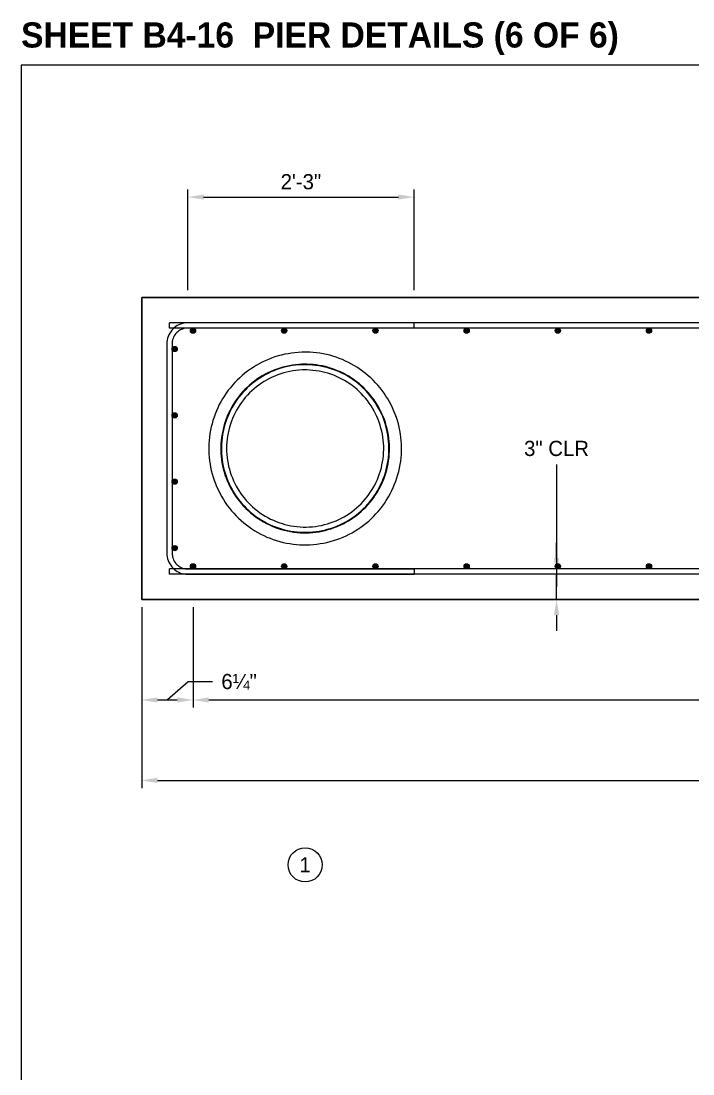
# Model space of a CAD drawing. Extents: x -1 to 861, y -26 to 2.
# Drawn here: x 599 to 605.68, y -9.03 to 1.44 of the extents above; entities that cross this region are included whole.
import ezdxf
from ezdxf.enums import TextEntityAlignment as Align

# ---------------------------------------------------------------- set-up
doc = ezdxf.new("R2010")
doc.units = 21
doc.header["$MEASUREMENT"] = 0
for name, color, linetype, lineweight in [('Border', 7, 'Continuous', 15), ('Dimension', 7, 'Continuous', 9), ('PileSteel', 30, 'Continuous', 15), ('Rebar', 2, 'Continuous', 15), ('SubStrConc', 3, 'Continuous', 30), ('Symbols', 7, 'Continuous', 15), ('TextStructures', 7, 'Continuous', 9)]:
    doc.layers.add(name, color=color, linetype=linetype, lineweight=lineweight)
doc.styles.add('FDOT Bold (Large)', font='FDOTBold.ttf')
doc.styles.add('FDOT Structures', font='FDOT.ttf')
doc.styles.add('FDOT Structures Annotation', font='FDOT.ttf')

msp = doc.modelspace()

# ---------------------------------------------------------------- hatches: boundary and pattern name
at = {"layer": 'Rebar'}
h = msp.add_hatch(color=256, dxfattribs=at)
h.dxf.hatch_style = 1
edge = h.paths.add_edge_path()
edge.add_arc((600.71, -1.64), 0.026, 0, 360)
h = msp.add_hatch(color=256, dxfattribs=at)
h.dxf.hatch_style = 1
edge = h.paths.add_edge_path()
edge.add_arc((601.617, -1.64), 0.026, 0, 360)
h = msp.add_hatch(color=256, dxfattribs=at)
h.dxf.hatch_style = 1
edge = h.paths.add_edge_path()
edge.add_arc((602.524, -1.64), 0.026, 0, 360)
h = msp.add_hatch(color=256, dxfattribs=at)
h.dxf.hatch_style = 1
edge = h.paths.add_edge_path()
edge.add_arc((603.431, -1.64), 0.026, 0, 360)
h = msp.add_hatch(color=256, dxfattribs=at)
h.dxf.hatch_style = 1
edge = h.paths.add_edge_path()
edge.add_arc((604.338, -1.64), 0.026, 0, 360)
h = msp.add_hatch(color=256, dxfattribs=at)
h.dxf.hatch_style = 1
edge = h.paths.add_edge_path()
edge.add_arc((605.244, -1.64), 0.026, 0, 360)
h = msp.add_hatch(color=256, dxfattribs=at)
h.dxf.hatch_style = 1
edge = h.paths.add_edge_path()
edge.add_arc((600.528, -1.822), 0.026, 0, 360)
h = msp.add_hatch(color=256, dxfattribs=at)
h.dxf.hatch_style = 1
edge = h.paths.add_edge_path()
edge.add_arc((600.528, -2.482), 0.026, 0, 360)
h = msp.add_hatch(color=256, dxfattribs=at)
h.dxf.hatch_style = 1
edge = h.paths.add_edge_path()
edge.add_arc((600.528, -3.142), 0.026, 0, 360)
h = msp.add_hatch(color=256, dxfattribs=at)
h.dxf.hatch_style = 1
edge = h.paths.add_edge_path()
edge.add_arc((600.528, -3.802), 0.026, 0, 360)
h = msp.add_hatch(color=256, dxfattribs=at)
h.dxf.hatch_style = 1
edge = h.paths.add_edge_path()
edge.add_arc((600.71, -3.984), 0.026, 0, 360)
h = msp.add_hatch(color=256, dxfattribs=at)
h.dxf.hatch_style = 1
edge = h.paths.add_edge_path()
edge.add_arc((601.617, -3.984), 0.026, 0, 360)
h = msp.add_hatch(color=256, dxfattribs=at)
h.dxf.hatch_style = 1
edge = h.paths.add_edge_path()
edge.add_arc((602.524, -3.984), 0.026, 0, 360)
h = msp.add_hatch(color=256, dxfattribs=at)
h.dxf.hatch_style = 1
edge = h.paths.add_edge_path()
edge.add_arc((603.431, -3.984), 0.026, 0, 360)
h = msp.add_hatch(color=256, dxfattribs=at)
h.dxf.hatch_style = 1
edge = h.paths.add_edge_path()
edge.add_arc((604.338, -3.984), 0.026, 0, 360)
h = msp.add_hatch(color=256, dxfattribs=at)
h.dxf.hatch_style = 1
edge = h.paths.add_edge_path()
edge.add_arc((605.244, -3.984), 0.026, 0, 360)

# ---------------------------------------------------------------- linework, layer by layer
at = {"layer": 'Dimension'}
for p, q in [((600.658, -1.236), (600.658, -0.236)), ((600.815, -0.312), (602.752, -0.312)), ((602.908, -1.236), (602.908, -0.236)), ((604.325, -3.905), (604.325, -3.749)), ((604.325, -4.312), (604.325, -4.062)), ((600.2, -4.388), (600.2, -5.388)), ((600.2, -4.388), (600.2, -6.188)), ((600.71, -4.388), (600.71, -5.388)), ((600.71, -4.388), (600.71, -5.388)), ((604.325, -4.468), (604.325, -4.624)), ((600.356, -5.312), (600.554, -5.312)), ((600.867, -5.312), (617.783, -5.312)), ((600.356, -6.112), (618.294, -6.112))]:
    msp.add_line(p, q, dxfattribs=at)
for points in [[(604.325, -2.971), (604.325, -4.187)], [(600.903, -5.131), (600.663, -5.131), (600.455, -5.312)]]:
    msp.add_lwpolyline(points, dxfattribs=at)
for points in [[(600.815, -0.337), (600.658, -0.312), (600.815, -0.286)], [(602.752, -0.286), (602.908, -0.312), (602.752, -0.337)], [(604.351, -3.905), (604.325, -4.062), (604.299, -3.905)], [(604.299, -4.468), (604.325, -4.312), (604.351, -4.468)], [(600.356, -5.338), (600.2, -5.312), (600.356, -5.286)], [(600.554, -5.286), (600.71, -5.312), (600.554, -5.338)], [(600.867, -5.338), (600.71, -5.312), (600.867, -5.286)], [(600.356, -6.138), (600.2, -6.112), (600.356, -6.086)]]:
    msp.add_solid(points, dxfattribs=at)
at = {"layer": 'PileSteel'}
for points in [[(601.825, -1.854), (601.791, -1.854), (601.757, -1.856), (601.723, -1.859), (601.689, -1.863), (601.655, -1.869), (601.622, -1.875), (601.589, -1.883), (601.556, -1.892), (601.523, -1.902), (601.491, -1.914), (601.46, -1.926), (601.428, -1.94), (601.398, -1.954), (601.367, -1.97), (601.338, -1.987), (601.309, -2.005), (601.281, -2.023), (601.253, -2.043), (601.226, -2.064), (601.2, -2.085), (601.175, -2.108), (601.15, -2.131), (601.127, -2.156), (601.104, -2.181), (601.082, -2.207), (601.061, -2.233), (601.041, -2.261), (601.022, -2.289), (601.004, -2.317), (600.987, -2.347), (600.971, -2.376), (600.957, -2.407), (600.943, -2.438), (600.93, -2.469), (600.919, -2.501), (600.908, -2.533), (600.899, -2.565), (600.891, -2.598), (600.884, -2.631), (600.878, -2.664), (600.874, -2.698), (600.87, -2.731), (600.868, -2.765), (600.867, -2.798), (600.867, -2.832), (600.868, -2.866), (600.871, -2.899), (600.874, -2.933), (600.879, -2.966), (600.885, -2.999), (600.892, -3.032), (600.9, -3.064), (600.91, -3.096), (600.92, -3.128), (600.932, -3.16), (600.945, -3.191), (600.959, -3.221), (600.973, -3.251), (600.995, -3.291), (601.013, -3.32), (601.031, -3.349), (601.051, -3.377), (601.072, -3.404), (601.093, -3.431), (601.116, -3.456), (601.139, -3.481), (601.163, -3.505), (601.188, -3.528), (601.214, -3.55), (601.241, -3.572), (601.268, -3.592), (601.296, -3.611), (601.325, -3.629), (601.354, -3.647), (601.384, -3.663), (601.414, -3.678), (601.445, -3.692), (601.476, -3.705), (601.508, -3.716), (601.54, -3.727), (601.573, -3.737), (601.606, -3.745), (601.639, -3.752), (601.672, -3.758), (601.706, -3.763), (601.739, -3.767), (601.773, -3.769), (601.807, -3.77), (601.841, -3.77), (601.875, -3.769), (601.908, -3.767), (601.942, -3.763), (601.975, -3.758), (602.009, -3.753), (602.042, -3.746), (602.074, -3.737), (602.107, -3.728), (602.139, -3.718), (602.17, -3.706), (602.202, -3.693), (602.232, -3.679), (602.263, -3.665), (602.292, -3.649), (602.321, -3.632), (602.35, -3.614), (602.378, -3.595), (602.405, -3.575), (602.431, -3.554), (602.457, -3.533), (602.482, -3.51), (602.506, -3.487), (602.529, -3.462), (602.551, -3.437), (602.573, -3.412), (602.593, -3.385), (602.613, -3.358), (602.631, -3.33), (602.655, -3.291), (602.672, -3.261), (602.687, -3.231), (602.701, -3.2), (602.715, -3.168), (602.727, -3.137), (602.738, -3.104), (602.748, -3.072), (602.756, -3.039), (602.764, -3.006), (602.77, -2.972), (602.775, -2.938), (602.779, -2.905), (602.782, -2.871), (602.783, -2.837), (602.783, -2.803), (602.782, -2.769), (602.78, -2.735), (602.777, -2.701), (602.772, -2.668), (602.767, -2.634), (602.76, -2.601), (602.752, -2.568), (602.743, -2.535), (602.732, -2.503), (602.721, -2.471), (602.708, -2.44), (602.694, -2.409), (602.68, -2.378), (602.664, -2.349), (602.647, -2.319), (602.629, -2.291), (602.61, -2.263), (602.59, -2.235), (602.57, -2.209), (602.548, -2.183), (602.525, -2.158), (602.502, -2.133), (602.477, -2.11), (602.452, -2.088), (602.426, -2.066), (602.4, -2.045), (602.373, -2.026), (602.345, -2.007), (602.316, -1.989), (602.287, -1.972), (602.257, -1.957), (602.227, -1.942), (602.196, -1.928), (602.165, -1.916), (602.133, -1.905), (602.101, -1.894), (602.069, -1.885), (602.036, -1.877), (602.003, -1.87), (601.97, -1.865), (601.937, -1.86), (601.904, -1.857), (601.87, -1.855), (601.825, -1.854)], [(601.825, -1.973), (601.793, -1.974), (601.761, -1.976), (601.729, -1.979), (601.698, -1.983), (601.666, -1.989), (601.635, -1.995), (601.604, -2.003), (601.574, -2.012), (601.543, -2.022), (601.514, -2.033), (601.484, -2.046), (601.455, -2.059), (601.427, -2.074), (601.399, -2.09), (601.372, -2.106), (601.346, -2.124), (601.32, -2.142), (601.295, -2.162), (601.271, -2.183), (601.248, -2.204), (601.225, -2.226), (601.203, -2.249), (601.183, -2.273), (601.163, -2.298), (601.144, -2.323), (601.126, -2.349), (601.109, -2.376), (601.093, -2.403), (601.078, -2.431), (601.064, -2.46), (601.051, -2.489), (601.04, -2.518), (601.029, -2.548), (601.02, -2.578), (601.012, -2.608), (601.005, -2.639), (600.999, -2.67), (600.994, -2.701), (600.99, -2.732), (600.988, -2.764), (600.987, -2.795), (600.987, -2.827), (600.988, -2.858), (600.99, -2.89), (600.994, -2.921), (600.998, -2.952), (601.004, -2.983), (601.011, -3.013), (601.019, -3.044), (601.028, -3.074), (601.039, -3.103), (601.05, -3.132), (601.063, -3.161), (601.076, -3.189), (601.091, -3.217), (601.099, -3.231), (601.115, -3.259), (601.133, -3.285), (601.151, -3.311), (601.171, -3.337), (601.191, -3.361), (601.213, -3.385), (601.235, -3.408), (601.258, -3.43), (601.282, -3.451), (601.307, -3.471), (601.332, -3.49), (601.358, -3.508), (601.385, -3.526), (601.412, -3.542), (601.44, -3.557), (601.469, -3.571), (601.498, -3.584), (601.527, -3.596), (601.557, -3.607), (601.587, -3.616), (601.618, -3.625), (601.649, -3.632), (601.68, -3.638), (601.711, -3.643), (601.742, -3.646), (601.774, -3.649), (601.806, -3.65), (601.837, -3.65), (601.869, -3.649), (601.9, -3.647), (601.932, -3.644), (601.963, -3.639), (601.994, -3.633), (602.025, -3.626), (602.055, -3.618), (602.085, -3.609), (602.115, -3.599), (602.145, -3.587), (602.173, -3.575), (602.202, -3.561), (602.23, -3.546), (602.257, -3.531), (602.284, -3.514), (602.31, -3.496), (602.335, -3.478), (602.36, -3.458), (602.383, -3.438), (602.406, -3.416), (602.429, -3.394), (602.45, -3.371), (602.47, -3.347), (602.49, -3.323), (602.509, -3.298), (602.526, -3.272), (602.543, -3.245), (602.551, -3.231), (602.567, -3.203), (602.581, -3.175), (602.594, -3.146), (602.606, -3.116), (602.617, -3.086), (602.627, -3.056), (602.636, -3.025), (602.644, -2.994), (602.65, -2.963), (602.655, -2.932), (602.659, -2.9), (602.662, -2.868), (602.663, -2.837), (602.664, -2.805), (602.663, -2.773), (602.661, -2.741), (602.657, -2.71), (602.653, -2.678), (602.647, -2.647), (602.64, -2.616), (602.632, -2.585), (602.623, -2.555), (602.613, -2.525), (602.602, -2.495), (602.589, -2.466), (602.575, -2.438), (602.561, -2.41), (602.545, -2.382), (602.528, -2.355), (602.511, -2.329), (602.492, -2.304), (602.472, -2.279), (602.452, -2.255), (602.43, -2.232), (602.408, -2.209), (602.385, -2.188), (602.361, -2.167), (602.337, -2.148), (602.311, -2.129), (602.285, -2.111), (602.259, -2.094), (602.231, -2.079), (602.204, -2.064), (602.175, -2.05), (602.147, -2.038), (602.117, -2.026), (602.088, -2.016), (602.058, -2.006), (602.027, -1.998), (601.997, -1.991), (601.966, -1.985), (601.935, -1.981), (601.904, -1.977), (601.873, -1.975), (601.841, -1.974), (601.825, -1.973)], [(601.825, -1.979), (601.793, -1.979), (601.761, -1.981), (601.73, -1.984), (601.698, -1.988), (601.667, -1.994), (601.636, -2), (601.605, -2.008), (601.574, -2.017), (601.544, -2.027), (601.515, -2.039), (601.485, -2.051), (601.457, -2.065), (601.428, -2.079), (601.401, -2.095), (601.374, -2.111), (601.348, -2.129), (601.322, -2.148), (601.297, -2.167), (601.273, -2.188), (601.25, -2.209), (601.227, -2.231), (601.206, -2.254), (601.185, -2.278), (601.165, -2.303), (601.146, -2.328), (601.129, -2.354), (601.112, -2.381), (601.096, -2.408), (601.081, -2.436), (601.068, -2.464), (601.055, -2.493), (601.044, -2.523), (601.033, -2.552), (601.024, -2.582), (601.016, -2.613), (601.009, -2.644), (601.003, -2.674), (600.999, -2.706), (600.995, -2.737), (600.993, -2.768), (600.992, -2.799), (600.992, -2.831), (600.993, -2.862), (600.996, -2.893), (600.999, -2.924), (601.004, -2.955), (601.01, -2.986), (601.017, -3.017), (601.025, -3.047), (601.035, -3.077), (601.045, -3.106), (601.057, -3.135), (601.07, -3.164), (601.083, -3.192), (601.098, -3.219), (601.103, -3.229), (601.12, -3.256), (601.137, -3.283), (601.156, -3.309), (601.175, -3.334), (601.196, -3.358), (601.217, -3.382), (601.239, -3.405), (601.262, -3.426), (601.286, -3.447), (601.311, -3.468), (601.336, -3.487), (601.362, -3.505), (601.389, -3.522), (601.416, -3.538), (601.444, -3.553), (601.472, -3.567), (601.501, -3.58), (601.531, -3.592), (601.56, -3.602), (601.59, -3.612), (601.621, -3.62), (601.652, -3.627), (601.683, -3.633), (601.714, -3.638), (601.745, -3.642), (601.777, -3.644), (601.808, -3.645), (601.84, -3.645), (601.871, -3.644), (601.903, -3.642), (601.934, -3.638), (601.965, -3.633), (601.996, -3.628), (602.027, -3.621), (602.057, -3.612), (602.087, -3.603), (602.117, -3.593), (602.146, -3.581), (602.175, -3.568), (602.203, -3.555), (602.231, -3.54), (602.258, -3.524), (602.284, -3.507), (602.31, -3.49), (602.335, -3.471), (602.36, -3.451), (602.383, -3.431), (602.406, -3.409), (602.428, -3.387), (602.449, -3.364), (602.47, -3.34), (602.489, -3.316), (602.507, -3.29), (602.525, -3.265), (602.541, -3.238), (602.547, -3.229), (602.562, -3.201), (602.576, -3.172), (602.59, -3.143), (602.602, -3.114), (602.613, -3.084), (602.623, -3.054), (602.631, -3.023), (602.639, -2.992), (602.645, -2.961), (602.65, -2.93), (602.654, -2.898), (602.657, -2.867), (602.658, -2.835), (602.658, -2.803), (602.657, -2.772), (602.655, -2.74), (602.652, -2.709), (602.647, -2.677), (602.642, -2.646), (602.635, -2.615), (602.627, -2.585), (602.618, -2.555), (602.607, -2.525), (602.596, -2.495), (602.583, -2.466), (602.57, -2.438), (602.555, -2.41), (602.539, -2.383), (602.522, -2.356), (602.505, -2.33), (602.486, -2.305), (602.466, -2.28), (602.446, -2.256), (602.424, -2.233), (602.402, -2.211), (602.379, -2.189), (602.355, -2.169), (602.331, -2.15), (602.305, -2.131), (602.279, -2.113), (602.253, -2.097), (602.225, -2.081), (602.198, -2.067), (602.169, -2.053), (602.14, -2.041), (602.111, -2.029), (602.082, -2.019), (602.052, -2.01), (602.021, -2.002), (601.991, -1.995), (601.96, -1.99), (601.929, -1.985), (601.898, -1.982), (601.867, -1.98), (601.846, -1.979), (601.825, -1.979)], [(601.825, -2.031), (601.794, -2.031), (601.763, -2.033), (601.733, -2.036), (601.702, -2.041), (601.672, -2.046), (601.642, -2.053), (601.612, -2.06), (601.583, -2.069), (601.553, -2.079), (601.525, -2.091), (601.497, -2.103), (601.469, -2.117), (601.442, -2.131), (601.416, -2.147), (601.39, -2.163), (601.365, -2.181), (601.34, -2.199), (601.317, -2.219), (601.294, -2.239), (601.272, -2.26), (601.251, -2.283), (601.23, -2.305), (601.211, -2.329), (601.192, -2.353), (601.175, -2.379), (601.159, -2.404), (601.143, -2.431), (601.129, -2.458), (601.116, -2.485), (601.103, -2.513), (601.092, -2.541), (601.082, -2.57), (601.073, -2.599), (601.066, -2.629), (601.059, -2.658), (601.054, -2.688), (601.049, -2.719), (601.046, -2.749), (601.044, -2.779), (601.044, -2.809), (601.044, -2.84), (601.046, -2.87), (601.049, -2.9), (601.053, -2.93), (601.058, -2.96), (601.064, -2.99), (601.072, -3.019), (601.08, -3.048), (601.09, -3.077), (601.101, -3.105), (601.113, -3.133), (601.126, -3.16), (601.14, -3.187), (601.148, -3.202), (601.148, -3.203), (601.164, -3.229), (601.181, -3.255), (601.199, -3.28), (601.218, -3.304), (601.238, -3.328), (601.259, -3.35), (601.281, -3.372), (601.303, -3.393), (601.326, -3.413), (601.35, -3.433), (601.375, -3.451), (601.401, -3.468), (601.427, -3.484), (601.453, -3.499), (601.481, -3.513), (601.509, -3.526), (601.537, -3.538), (601.565, -3.549), (601.595, -3.559), (601.624, -3.567), (601.654, -3.574), (601.684, -3.58), (601.714, -3.585), (601.744, -3.589), (601.775, -3.592), (601.805, -3.593), (601.836, -3.593), (601.866, -3.592), (601.897, -3.59), (601.927, -3.587), (601.957, -3.582), (601.987, -3.576), (602.017, -3.569), (602.046, -3.561), (602.075, -3.552), (602.104, -3.542), (602.132, -3.53), (602.16, -3.518), (602.187, -3.504), (602.213, -3.49), (602.24, -3.474), (602.265, -3.458), (602.29, -3.44), (602.314, -3.422), (602.337, -3.402), (602.359, -3.382), (602.381, -3.361), (602.402, -3.339), (602.422, -3.316), (602.441, -3.293), (602.459, -3.268), (602.476, -3.243), (602.493, -3.218), (602.501, -3.203), (602.502, -3.203), (602.517, -3.176), (602.53, -3.148), (602.543, -3.12), (602.555, -3.091), (602.565, -3.062), (602.574, -3.033), (602.583, -3.003), (602.589, -2.973), (602.595, -2.943), (602.6, -2.913), (602.603, -2.882), (602.605, -2.852), (602.606, -2.821), (602.606, -2.79), (602.605, -2.76), (602.602, -2.729), (602.598, -2.699), (602.593, -2.668), (602.587, -2.638), (602.579, -2.609), (602.571, -2.579), (602.561, -2.55), (602.55, -2.522), (602.538, -2.494), (602.525, -2.466), (602.511, -2.439), (602.496, -2.412), (602.48, -2.386), (602.463, -2.361), (602.445, -2.336), (602.426, -2.313), (602.406, -2.29), (602.385, -2.267), (602.363, -2.246), (602.341, -2.225), (602.318, -2.206), (602.294, -2.187), (602.269, -2.169), (602.244, -2.152), (602.218, -2.137), (602.191, -2.122), (602.164, -2.108), (602.137, -2.096), (602.109, -2.084), (602.08, -2.074), (602.051, -2.064), (602.022, -2.056), (601.993, -2.049), (601.963, -2.043), (601.933, -2.038), (601.903, -2.035), (601.873, -2.032), (601.843, -2.031), (601.834, -2.031), (601.825, -2.031)]]:
    msp.add_lwpolyline(points, dxfattribs=at)
at = {"layer": 'Rebar'}
for p, q in [((600.476, -1.614), (600.476, -1.562)), ((602.908, -1.614), (602.908, -1.562)), ((600.476, -4.062), (600.476, -4.01)), ((602.908, -4.01), (602.908, -4.062))]:
    msp.add_line(p, q, dxfattribs=at)
for points in [[(602.908, -1.562), (600.658, -1.562), (600.64, -1.563), (600.622, -1.565), (600.604, -1.569), (600.587, -1.575), (600.57, -1.582), (600.554, -1.59), (600.539, -1.6), (600.524, -1.611), (600.511, -1.623), (600.499, -1.636), (600.488, -1.651), (600.478, -1.666), (600.47, -1.682), (600.463, -1.699), (600.457, -1.716), (600.453, -1.734), (600.451, -1.752), (600.45, -1.77), (600.45, -3.854), (600.451, -3.872), (600.453, -3.89), (600.457, -3.908), (600.463, -3.925), (600.47, -3.942), (600.478, -3.958), (600.488, -3.973), (600.499, -3.988), (600.511, -4.001), (600.524, -4.013), (600.539, -4.024), (600.554, -4.034), (600.57, -4.043), (600.587, -4.05), (600.604, -4.055), (600.622, -4.059), (600.64, -4.061), (600.658, -4.062), (602.908, -4.062)], [(618.174, -1.562), (600.476, -1.562)], [(618.174, -1.614), (600.476, -1.614)], [(602.908, -1.614), (600.659, -1.614), (600.645, -1.615), (600.631, -1.617), (600.618, -1.619), (600.605, -1.624), (600.592, -1.629), (600.58, -1.635), (600.569, -1.642), (600.558, -1.651), (600.548, -1.66), (600.539, -1.67), (600.53, -1.681), (600.523, -1.692), (600.517, -1.704), (600.512, -1.717), (600.507, -1.73), (600.504, -1.743), (600.503, -1.757), (600.502, -1.771), (600.502, -3.853), (600.503, -3.867), (600.505, -3.881), (600.507, -3.894), (600.512, -3.907), (600.517, -3.92), (600.523, -3.932), (600.53, -3.943), (600.539, -3.954), (600.548, -3.964), (600.558, -3.973), (600.569, -3.982), (600.58, -3.989), (600.592, -3.995), (600.605, -4.001), (600.618, -4.005), (600.631, -4.008), (600.645, -4.009), (600.659, -4.01), (602.908, -4.01)], [(618.174, -4.01), (600.476, -4.01)], [(618.174, -4.062), (600.476, -4.062)]]:
    msp.add_lwpolyline(points, dxfattribs=at)
for centre in [(600.71, -1.64), (601.617, -1.64), (602.524, -1.64), (603.431, -1.64), (604.338, -1.64), (605.244, -1.64), (600.528, -1.822), (600.528, -2.482), (600.528, -3.142), (600.528, -3.802), (600.71, -3.984), (601.617, -3.984), (602.524, -3.984), (603.431, -3.984), (604.338, -3.984), (605.244, -3.984)]:
    msp.add_circle(centre, 0.026, dxfattribs=at)
at = {"layer": 'SubStrConc'}
for points in [[(600.2, -4.312), (600.2, -1.312)], [(600.2, -1.312), (618.45, -1.312)], [(600.2, -4.312), (618.45, -4.312)]]:
    msp.add_lwpolyline(points, dxfattribs=at)
at = {"layer": 'Symbols'}
msp.add_circle((601.825, -6.952), 0.17, dxfattribs=at)

# ---------------------------------------------------------------- texts
at = {"layer": 'Border', "style": 'FDOT Bold (Large)'}
msp.add_text('SHEET B4-16  PIER DETAILS (6 OF 6)', height=0.25001, dxfattribs=at).set_placement((599, 1.1), align=Align.BOTTOM_LEFT)
at = {"layer": 'Dimension', "char_height": 0.1512, "attachment_point": 5, "line_spacing_factor": 1.05, "style": 'FDOT Structures Annotation', "bg_fill": 3, "box_fill_scale": 1.1, "bg_fill_color": 0}
for s, insert in [('3" CLR', (604.325, -2.812)), ('6¼"', (601.168, -5.131))]:
    msp.add_mtext(s, dxfattribs=dict(at, insert=insert))
at = {"layer": 'TextStructures', "style": 'FDOT Structures'}
msp.add_text('1', height=0.151, dxfattribs=at).set_placement((601.825, -6.952), align=Align.MIDDLE_CENTER)

# ---------------------------------------------------------------- next in the draw order: linework, layer by layer
at = {"layer": 'Border'}
msp.add_lwpolyline([(599, -19.5), (631.2, -19.5), (631.2, 1), (599, 1)], close=True, dxfattribs=at)

# ---------------------------------------------------------------- next in the draw order: texts
at = {"layer": 'Dimension', "insert": (601.783, -0.16), "char_height": 0.1512, "attachment_point": 5, "style": 'FDOT Structures Annotation', "bg_fill": 3, "box_fill_scale": 1.1, "bg_fill_color": 1}
msp.add_mtext('2\'-3"', dxfattribs=at)

doc.saveas('drawing.dxf')
